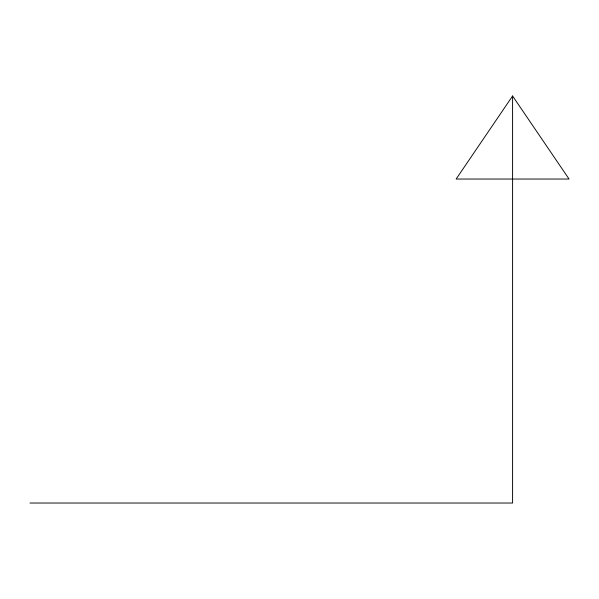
<?xml version="1.0" encoding="UTF-8"?>
<svg xmlns="http://www.w3.org/2000/svg" width="599" height="599" viewBox="0 0 599 599"><rect width="100%" height="100%" fill="white"/><g stroke="black" fill="none" stroke-linecap="round" stroke-linejoin="round"><path stroke-width="0.9" d="M512.587 95.975L456.131 179.034L569.05 179.034L512.587 95.975L512.587 503.025L29.95 503.025"/></g></svg>
